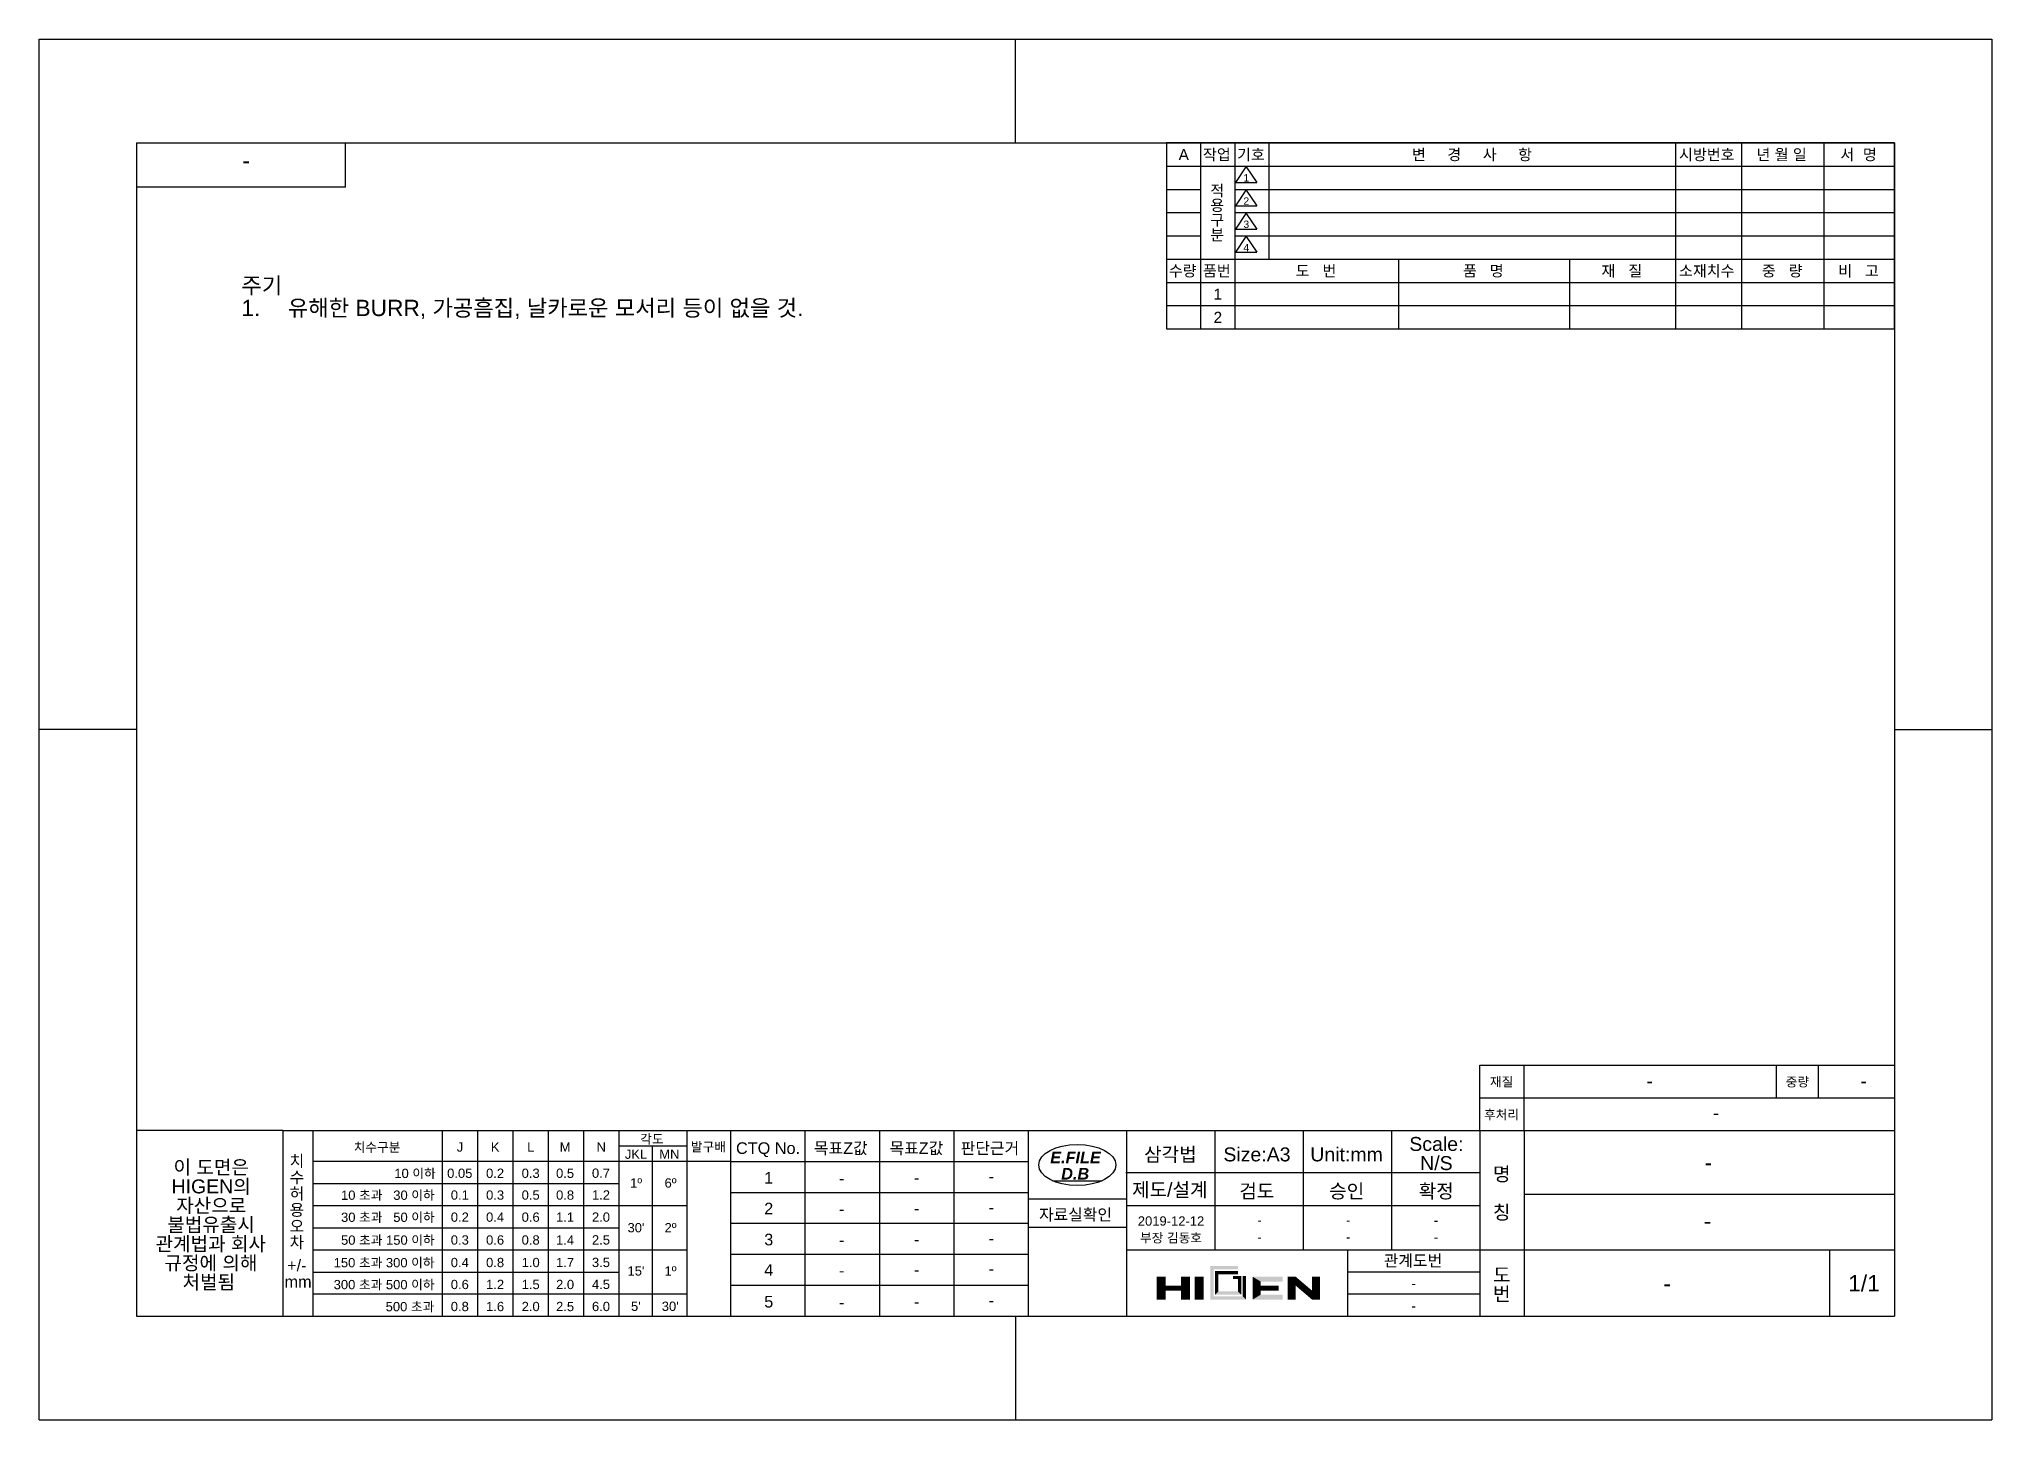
# Model space of a CAD drawing. Header units: millimetres. Extents: x 0 to 420, y 0 to 297.
import ezdxf

# ---------------------------------------------------------------- set-up
doc = ezdxf.new("R2010")
doc.units = ezdxf.units.MM
doc.layers.add('NOTE', color=90, linetype='Continuous')
doc.layers.add('TABLE', color=90, linetype='Continuous', lineweight=25)
doc.layers.add('TEMPLATE', color=90, linetype='Continuous', lineweight=25)
doc.styles.add('SLDTEXTSTYLE0', font='ARIALUNI.TTF', dxfattribs={"bigfont": 'bigfont'})
doc.styles.add('SLDTEXTSTYLE1', font='ARIALUNI.TTF')
doc.styles.add('SLDTEXTSTYLE2', font='')
doc.styles.get('SLDTEXTSTYLE2').set_extended_font_data('Arial Unicode MS', italic=True, bold=True)

# ---------------------------------------------------------------- blocks, each defined once
blk = doc.blocks.new('SW_NOTE_0')
at = {"layer": 'NOTE', "color": 0, "char_height": 3.5, "attachment_point": 1}
for s, insert, style in [('주기', (0, 4.51), 'SLDTEXTSTYLE0'), ('유해한 BURR, 가공흠집, 날카로운 모서리 등이 없을 것.', (10, -0.29), 'SLDTEXTSTYLE0'), ('1.', (0, -0.29), 'SLDTEXTSTYLE1')]:
    blk.add_mtext(s, dxfattribs=dict(at, insert=insert, style=style))
blk = doc.blocks.new('SW_NOTE_0_1')
at = {"layer": 'TEMPLATE', "color": 0, "char_height": 3, "attachment_point": 2, "style": 'SLDTEXTSTYLE0'}
for s, insert in [('이 도면은 ', (9.19, 3.87)), ('HIGEN의 ', (9.18, -0.25)), ('자산으로 ', (9.2, -4.37)), ('불법유출시 ', (9.15, -8.48)), ('관계법과 회사 ', (9.1, -12.6)), ('규정에 의해 ', (9.14, -16.72)), ('처벌됨', (8.68, -20.83))]:
    blk.add_mtext(s, dxfattribs=dict(at, insert=insert))
blk = doc.blocks.new('SW_NOTE_0_2')
at = {"layer": 'TEMPLATE', "color": 0, "char_height": 2.5, "attachment_point": 2, "style": 'SLDTEXTSTYLE0'}
for s, insert in [('치', (1.68, 3.22)), ('수', (1.68, -0.28)), ('허', (1.68, -3.78)), ('용', (1.68, -7.28)), ('오', (1.68, -10.78)), ('차', (1.68, -14.28))]:
    blk.add_mtext(s, dxfattribs=dict(at, insert=insert))
blk = doc.blocks.new('SW_NOTE_0_3')
at = {"layer": 'TEMPLATE', "color": 0, "char_height": 2.5, "attachment_point": 2, "style": 'SLDTEXTSTYLE2'}
for s, insert in [('E.FILE', (5.39, 3.22)), ('D.B', (5.32, -0.28))]:
    blk.add_mtext(s, dxfattribs=dict(at, insert=insert))
blk = doc.blocks.new('SW_NOTE_0_4')
at = {"layer": 'TEMPLATE', "color": 0, "char_height": 3, "attachment_point": 2, "style": 'SLDTEXTSTYLE1'}
for s, insert in [('Scale:', (5.67, 3.87)), ('N/S', (5.67, -0.25))]:
    blk.add_mtext(s, dxfattribs=dict(at, insert=insert))
blk = doc.blocks.new('SW_NOTE_0_5')
at = {"layer": 'TEMPLATE', "color": 0, "char_height": 3, "attachment_point": 2, "style": 'SLDTEXTSTYLE0'}
for s, insert in [('명', (2.02, 3.87)), ('칭', (2.02, -4.37))]:
    blk.add_mtext(s, dxfattribs=dict(at, insert=insert))
blk = doc.blocks.new('SW_NOTE_0_6')
at = {"layer": 'TEMPLATE', "color": 0, "char_height": 3, "attachment_point": 2, "style": 'SLDTEXTSTYLE0'}
for s, insert in [('도', (2.02, 3.87)), ('번', (2.02, -0.25))]:
    blk.add_mtext(s, dxfattribs=dict(at, insert=insert))
blk = doc.blocks.new('SW_SYMBOL_T#_1')
at = {"layer": 'TABLE', "color": 0}
for p, q in [((-300, 0), (800, 1650)), ((-300, 0), (1900, 0)), ((800, 1650), (1900, 0))]:
    blk.add_line(p, q, dxfattribs=at)
at = {"layer": 'TABLE', "color": 0, "insert": (800, 500), "char_height": 776, "attachment_point": 5, "style": 'SLDTEXTSTYLE1'}
blk.add_mtext('1', dxfattribs=at)
blk = doc.blocks.new('SW_SYMBOL_T#_2')
at = {"layer": 'TABLE', "color": 0}
for p, q in [((-300, 0), (800, 1650)), ((-300, 0), (1900, 0)), ((800, 1650), (1900, 0))]:
    blk.add_line(p, q, dxfattribs=at)
at = {"layer": 'TABLE', "color": 0, "insert": (800, 500), "char_height": 776, "attachment_point": 5, "style": 'SLDTEXTSTYLE1'}
blk.add_mtext('2', dxfattribs=at)
blk = doc.blocks.new('SW_SYMBOL_T#_3')
at = {"layer": 'TABLE', "color": 0}
for p, q in [((-300, 0), (800, 1650)), ((-300, 0), (1900, 0)), ((800, 1650), (1900, 0))]:
    blk.add_line(p, q, dxfattribs=at)
at = {"layer": 'TABLE', "color": 0, "insert": (800, 500), "char_height": 776, "attachment_point": 5, "style": 'SLDTEXTSTYLE1'}
blk.add_mtext('3', dxfattribs=at)
blk = doc.blocks.new('SW_SYMBOL_T#_4')
at = {"layer": 'TABLE', "color": 0}
for p, q in [((-300, 0), (800, 1650)), ((-300, 0), (1900, 0)), ((800, 1650), (1900, 0))]:
    blk.add_line(p, q, dxfattribs=at)
at = {"layer": 'TABLE', "color": 0, "insert": (800, 500), "char_height": 776, "attachment_point": 5, "style": 'SLDTEXTSTYLE1'}
blk.add_mtext('4', dxfattribs=at)
blk = doc.blocks.new('SW_TABLEANNOTATION_0')
at = {"layer": 'TABLE', "color": 0}
for p, q in [((0, 0), (0, -5)), ((0, 0), (7.35, 0)), ((0, 0), (0, -40)), ((156.6, 0), (0, 0)), ((7.35, 0), (7.35, -5)), ((7.35, 0), (14.7, 0)), ((14.7, 0), (14.7, -5)), ((14.7, 0), (22.05, 0)), ((22.05, 0), (22.05, -5)), ((22.05, 0), (22.05, -5)), ((22.05, 0), (49.9, 0)), ((49.9, 0), (86.66, 0)), ((86.66, 0), (109.48, 0)), ((109.48, 0), (109.48, -5)), ((109.48, 0), (123.7, 0)), ((123.7, 0), (123.7, -5)), ((123.7, 0), (141.39, 0)), ((141.39, 0), (141.39, -5)), ((141.39, 0), (156.6, 0)), ((156.6, 0), (156.6, -5)), ((156.6, -40), (156.6, 0)), ((0, -5), (0, -10)), ((0, -5), (7.35, -5)), ((7.35, -5), (7.35, -10)), ((7.35, -5), (14.7, -5)), ((7.35, -5), (14.7, -5)), ((14.7, -5), (14.7, -10)), ((14.7, -5), (22.05, -5)), ((22.05, -5), (22.05, -10)), ((22.05, -5), (22.05, -10)), ((22.05, -5), (49.9, -5)), ((49.9, -5), (86.66, -5)), ((86.66, -5), (109.48, -5)), ((109.48, -5), (109.48, -10)), ((109.48, -5), (123.7, -5)), ((123.7, -5), (123.7, -10)), ((123.7, -5), (141.39, -5)), ((141.39, -5), (141.39, -10)), ((141.39, -5), (156.6, -5)), ((156.6, -5), (156.6, -10)), ((0, -10), (0, -15)), ((0, -10), (7.35, -10)), ((7.35, -10), (7.35, -15)), ((14.7, -10), (14.7, -15)), ((14.7, -10), (22.05, -10)), ((22.05, -10), (22.05, -15)), ((22.05, -10), (22.05, -15)), ((22.05, -10), (49.9, -10)), ((49.9, -10), (86.66, -10)), ((86.66, -10), (109.48, -10)), ((109.48, -10), (109.48, -15)), ((109.48, -10), (123.7, -10)), ((123.7, -10), (123.7, -15)), ((123.7, -10), (141.39, -10)), ((141.39, -10), (141.39, -15)), ((141.39, -10), (156.6, -10)), ((156.6, -10), (156.6, -15)), ((0, -15), (0, -20)), ((0, -15), (7.35, -15)), ((7.35, -15), (7.35, -20)), ((14.7, -15), (14.7, -20)), ((14.7, -15), (22.05, -15)), ((22.05, -15), (22.05, -20)), ((22.05, -15), (22.05, -20)), ((22.05, -15), (49.9, -15)), ((49.9, -15), (86.66, -15)), ((86.66, -15), (109.48, -15)), ((109.48, -15), (109.48, -20)), ((109.48, -15), (123.7, -15)), ((123.7, -15), (123.7, -20)), ((123.7, -15), (141.39, -15)), ((141.39, -15), (141.39, -20)), ((141.39, -15), (156.6, -15)), ((156.6, -15), (156.6, -20)), ((0, -20), (0, -25)), ((0, -20), (7.35, -20)), ((7.35, -20), (7.35, -25)), ((14.7, -20), (14.7, -25)), ((14.7, -20), (22.05, -20)), ((22.05, -20), (22.05, -25)), ((22.05, -20), (22.05, -25)), ((22.05, -20), (49.9, -20)), ((49.9, -20), (86.66, -20)), ((86.66, -20), (109.48, -20)), ((109.48, -20), (109.48, -25)), ((109.48, -20), (123.7, -20)), ((123.7, -20), (123.7, -25)), ((123.7, -20), (141.39, -20)), ((141.39, -20), (141.39, -25)), ((141.39, -20), (156.6, -20)), ((156.6, -20), (156.6, -25)), ((0, -25), (0, -30)), ((0, -25), (7.35, -25)), ((7.35, -25), (7.35, -30)), ((7.35, -25), (14.7, -25)), ((14.7, -25), (14.7, -30)), ((14.7, -25), (14.7, -30)), ((14.7, -25), (22.05, -25)), ((22.05, -25), (49.9, -25)), ((49.9, -25), (49.9, -30)), ((49.9, -25), (86.66, -25)), ((86.66, -25), (86.66, -30)), ((86.66, -25), (109.48, -25)), ((109.48, -25), (109.48, -30)), ((109.48, -25), (123.7, -25)), ((123.7, -25), (123.7, -30)), ((123.7, -25), (141.39, -25)), ((141.39, -25), (141.39, -30)), ((141.39, -25), (156.6, -25)), ((156.6, -25), (156.6, -30)), ((0, -30), (0, -35)), ((0, -30), (7.35, -30)), ((7.35, -30), (7.35, -35)), ((7.35, -30), (14.7, -30)), ((14.7, -30), (14.7, -35)), ((14.7, -30), (14.7, -35)), ((14.7, -30), (22.05, -30)), ((22.05, -30), (49.9, -30)), ((49.9, -30), (49.9, -35)), ((49.9, -30), (86.66, -30)), ((86.66, -30), (86.66, -35)), ((86.66, -30), (109.48, -30)), ((109.48, -30), (109.48, -35)), ((109.48, -30), (123.7, -30)), ((123.7, -30), (123.7, -35)), ((123.7, -30), (141.39, -30)), ((141.39, -30), (141.39, -35)), ((141.39, -30), (156.6, -30)), ((156.6, -30), (156.6, -35)), ((0, -35), (0, -40)), ((0, -35), (7.35, -35)), ((7.35, -35), (7.35, -40)), ((7.35, -35), (14.7, -35)), ((14.7, -35), (14.7, -40)), ((14.7, -35), (14.7, -40)), ((14.7, -35), (22.05, -35)), ((22.05, -35), (49.9, -35)), ((49.9, -35), (49.9, -40)), ((49.9, -35), (86.66, -35)), ((86.66, -35), (86.66, -40)), ((86.66, -35), (109.48, -35)), ((109.48, -35), (109.48, -40)), ((109.48, -35), (123.7, -35)), ((123.7, -35), (123.7, -40)), ((123.7, -35), (141.39, -35)), ((141.39, -35), (141.39, -40)), ((141.39, -35), (156.6, -35)), ((156.6, -35), (156.6, -40)), ((0, -40), (7.35, -40)), ((0, -40), (156.6, -40)), ((7.35, -40), (14.7, -40)), ((14.7, -40), (22.05, -40)), ((22.05, -40), (49.9, -40)), ((49.9, -40), (86.66, -40)), ((86.66, -40), (109.48, -40)), ((109.48, -40), (123.7, -40)), ((123.7, -40), (141.39, -40)), ((141.39, -40), (156.6, -40))]:
    blk.add_line(p, q, dxfattribs=at)
at = {"layer": 'TABLE', "color": 0, "xscale": 0.002045330315224681, "yscale": 0.002045330315224681, "zscale": 0.002045330315224681}
for name, p in [('SW_SYMBOL_T#_1', (15.54, -8.53)), ('SW_SYMBOL_T#_2', (15.54, -13.53)), ('SW_SYMBOL_T#_3', (15.54, -18.53)), ('SW_SYMBOL_T#_4', (15.54, -23.53))]:
    blk.add_blockref(name, p, dxfattribs=at)
at = {"layer": 'TABLE', "color": 0, "attachment_point": 1}
for s, insert, char_height, style in [('A', (2.62, -1.32), 2.38, 'SLDTEXTSTYLE1'), ('작업', (7.85, -1.32), 2.381, 'SLDTEXTSTYLE0'), ('기호', (15.2, -1.32), 2.381, 'SLDTEXTSTYLE0'), ('변     경     사     항', (52.8, -1.32), 2.3813, 'SLDTEXTSTYLE0'), ('시방번호', (110.24, -1.32), 2.381, 'SLDTEXTSTYLE0'), ('년 월 일', (126.9, -1.32), 2.381, 'SLDTEXTSTYLE0'), ('서  명', (144.94, -1.32), 2.381, 'SLDTEXTSTYLE0'), ('용', (9.44, -12.23), 2.38, 'SLDTEXTSTYLE0'), ('적', (9.44, -9.06), 2.38, 'SLDTEXTSTYLE0'), ('구', (9.44, -15.41), 2.38, 'SLDTEXTSTYLE0'), ('분', (9.44, -18.58), 2.38, 'SLDTEXTSTYLE0'), ('수량', (0.5, -26.32), 2.381, 'SLDTEXTSTYLE0'), ('품번', (7.85, -26.32), 2.381, 'SLDTEXTSTYLE0'), ('도   번', (27.8, -26.32), 2.381, 'SLDTEXTSTYLE0'), ('품   명', (63.78, -26.32), 2.381, 'SLDTEXTSTYLE0'), ('재   질', (93.57, -26.32), 2.381, 'SLDTEXTSTYLE0'), ('소재치수', (110.24, -26.32), 2.381, 'SLDTEXTSTYLE0'), ('중   량', (128.05, -26.32), 2.381, 'SLDTEXTSTYLE0'), ('비   고', (144.49, -26.32), 2.381, 'SLDTEXTSTYLE0'), ('1', (10.14, -31.32), 2.38, 'SLDTEXTSTYLE1'), ('2', (10.14, -36.32), 2.38, 'SLDTEXTSTYLE1')]:
    blk.add_mtext(s, dxfattribs=dict(at, insert=insert, char_height=char_height, style=style))

msp = doc.modelspace()

# ---------------------------------------------------------------- hatches: boundary and pattern name
at = {"layer": 'TEMPLATE'}
for points in [[(240.34, 30.8), (240.34, 25.9), (242.26, 25.9), (242.26, 27.83), (242.26, 28.88), (242.26, 30.8)], [(245.59, 27.83), (245.59, 25.9), (247.51, 25.9), (247.51, 30.8), (245.59, 30.8), (245.59, 28.88)], [(248.56, 25.9), (250.49, 25.9), (250.49, 30.8), (248.56, 30.8)], [(251.89, 33.08), (252.59, 32.38), (257.83, 32.38), (257.83, 33.08)], [(251.89, 25.9), (252.59, 26.6), (252.59, 32.38), (251.89, 33.08)], [(257.83, 32.03), (252.94, 32.03), (253.64, 31.33), (257.83, 31.33)], [(252.94, 32.03), (252.94, 26.95), (253.64, 27.65), (253.64, 31.33)], [(256.79, 30.28), (257.84, 30.28), (258.54, 30.98), (256.79, 30.98)], [(257.84, 30.28), (257.84, 27.65), (258.54, 26.95), (258.54, 30.98)], [(258.89, 30.97), (258.89, 26.6), (259.59, 25.9), (259.59, 30.98)], [(260.99, 30.8), (262.74, 29.75), (267.46, 29.75), (267.46, 30.8)], [(262.74, 27.83), (262.74, 28.88), (262.74, 29.75), (260.99, 30.8), (260.99, 25.9), (262.74, 26.95)], [(270.26, 25.9), (270.26, 28.88), (270.26, 30.8), (268.51, 30.8), (268.51, 25.9)], [(273.76, 25.9), (273.76, 27.83), (270.26, 30.8), (270.26, 28.88)], [(273.76, 30.8), (273.76, 27.83), (273.76, 25.9), (275.51, 25.9), (275.51, 30.8)], [(242.26, 28.88), (242.26, 27.83), (245.59, 27.83), (245.59, 28.88)], [(259.59, 25.9), (258.89, 26.6), (252.59, 26.6), (251.89, 25.9)], [(258.54, 26.95), (257.84, 27.65), (253.64, 27.65), (252.94, 26.95)], [(267.46, 26.95), (262.74, 26.95), (260.99, 25.9), (267.46, 25.9)], [(266.58, 28.88), (262.74, 28.88), (262.74, 27.83), (266.58, 27.83)]]:
    msp.add_hatch(color=256, dxfattribs=at).paths.add_polyline_path(points, flags=0)

# ---------------------------------------------------------------- linework, layer by layer
for p, q in [((0, 297), (420, 297)), ((0, 0), (0, 297)), ((210, 274.66), (210, 297)), ((420, 297), (420, 0)), ((20.94, 274.66), (20.94, 22.34)), ((20.94, 274.66), (399.06, 274.66)), ((65.94, 265.16), (65.94, 274.66)), ((399.06, 274.66), (399.06, 22.34)), ((65.94, 265.16), (20.94, 265.16)), ((20.94, 148.5), (0, 148.5)), ((399.06, 148.5), (420, 148.5)), ((309.85, 62.24), (309.85, 76.33)), ((309.85, 76.33), (399.06, 76.33)), ((319.38, 62.24), (319.38, 76.33)), ((373.62, 76.33), (373.62, 69.27)), ((382.62, 76.33), (382.62, 69.27)), ((309.85, 69.27), (399.06, 69.27)), ((52.42, 62.24), (20.94, 62.24)), ((52.42, 62.24), (52.42, 22.34)), ((52.42, 62.24), (212.72, 62.24)), ((58.9, 62.24), (58.9, 22.34)), ((86.7, 62.24), (86.7, 22.34)), ((94.3, 62.24), (94.3, 22.34)), ((101.9, 62.24), (101.9, 22.34)), ((109.5, 62.24), (109.5, 22.34)), ((117.1, 62.24), (117.1, 22.34)), ((124.7, 62.24), (124.7, 22.34)), ((124.7, 58.92), (139.32, 58.92)), ((131.84, 58.92), (131.84, 22.34)), ((139.32, 62.24), (139.32, 22.34)), ((148.72, 62.24), (148.72, 22.34)), ((164.72, 62.24), (164.72, 22.34)), ((180.72, 62.24), (180.72, 22.34)), ((196.72, 62.24), (196.72, 22.34)), ((212.72, 62.24), (233.88, 62.24)), ((212.72, 62.24), (212.72, 22.34)), ((233.88, 62.24), (233.88, 22.34)), ((233.88, 62.24), (399.06, 62.24)), ((252.88, 62.24), (252.88, 36.59)), ((271.88, 62.24), (271.88, 36.59)), ((290.88, 62.24), (290.88, 36.59)), ((309.85, 62.24), (309.85, 22.34)), ((319.38, 62.24), (319.38, 22.34)), ((148.72, 55.59), (58.9, 55.59)), ((148.72, 55.59), (212.72, 55.59)), ((58.9, 50.84), (124.7, 50.84)), ((217.97, 51.45), (228.61, 51.45)), ((233.73, 53.22), (309.85, 53.22)), ((148.72, 48.94), (212.72, 48.94)), ((212.72, 47.58), (233.88, 47.58)), ((319.38, 48.59), (399.06, 48.59)), ((58.9, 46.09), (139.32, 46.09)), ((148.72, 42.29), (212.72, 42.29)), ((233.77, 46.09), (309.85, 46.09)), ((58.9, 41.34), (124.7, 41.34)), ((212.72, 41.46), (233.88, 41.46)), ((58.9, 36.59), (139.32, 36.59)), ((148.72, 35.64), (212.72, 35.64)), ((233.88, 36.59), (399.06, 36.59)), ((281.38, 36.59), (281.38, 22.34)), ((385.12, 22.34), (385.12, 36.59)), ((58.9, 31.81), (124.7, 31.81)), ((281.33, 31.89), (309.85, 31.89)), ((58.9, 27.09), (139.32, 27.09)), ((148.72, 28.99), (212.72, 28.99)), ((281.36, 27.12), (309.85, 27.12)), ((20.94, 22.34), (399.06, 22.34)), ((210, 22.34), (210, 0)), ((0, 0), (420, 0))]:
    msp.add_line(p, q, dxfattribs=at)
msp.add_ellipse((223.29, 54.84), major_axis=(8.29, 0), ratio=0.533215, dxfattribs=at)

# ---------------------------------------------------------------- block references
at = {"layer": 'NOTE'}
msp.add_blockref('SW_NOTE_0', (43.51, 241.21), dxfattribs=at)
at = {"layer": 'TABLE'}
msp.add_blockref('SW_TABLEANNOTATION_0', (242.46, 274.66), dxfattribs=at)
at = {"layer": 'TEMPLATE'}
for name, p in [('SW_NOTE_0_4', (294.85, 56.99)), ('SW_NOTE_0_1', (27.83, 51.98)), ('SW_NOTE_0_2', (53.78, 53.71)), ('SW_NOTE_0_3', (217.51, 54.48)), ('SW_NOTE_0_5', (312.56, 50.53)), ('SW_NOTE_0_6', (312.56, 28.83))]:
    msp.add_blockref(name, p, dxfattribs=at)

# ---------------------------------------------------------------- texts
at = {"layer": 'TEMPLATE', "insert": (44.52, 268.34), "char_height": 3.5, "attachment_point": 2, "rotation": 180, "style": 'SLDTEXTSTYLE1'}
msp.add_mtext('-', dxfattribs=at)
at = {"layer": 'TEMPLATE'}
for s, insert, char_height, attachment_point, style in [('재질', (314.56, 73.73), 2, 2, 'SLDTEXTSTYLE0'), ('-', (346.4, 74.4), 3, 2, 'SLDTEXTSTYLE0'), ('중량', (378.16, 73.72), 2, 2, 'SLDTEXTSTYLE0'), ('-', (392.4, 74.4), 3, 2, 'SLDTEXTSTYLE1'), ('후처리', (314.53, 66.68), 2, 2, 'SLDTEXTSTYLE0'), ('-', (360.63, 67.58), 3, 2, 'SLDTEXTSTYLE0'), ('치수구분', (72.7, 59.66), 2, 2, 'SLDTEXTSTYLE0'), ('J', (90.53, 59.69), 2, 2, 'SLDTEXTSTYLE1'), ('K', (98.1, 59.69), 2, 2, 'SLDTEXTSTYLE1'), ('L', (105.75, 59.69), 2, 2, 'SLDTEXTSTYLE1'), ('M', (113.14, 59.69), 2, 2, 'SLDTEXTSTYLE1'), ('N', (120.91, 59.69), 2, 2, 'SLDTEXTSTYLE1'), ('각도', (131.8, 61.43), 2, 2, 'SLDTEXTSTYLE0'), ('발구배', (143.95, 59.75), 2, 2, 'SLDTEXTSTYLE0'), ('CTQ No.', (156.78, 59.71), 2.5, 2, 'SLDTEXTSTYLE1'), ('목표Z값', (172.43, 59.71), 2.5, 2, 'SLDTEXTSTYLE0'), ('목표Z값', (188.69, 59.71), 2.5, 2, 'SLDTEXTSTYLE0'), ('판단근거', (204.51, 59.71), 2.5, 2, 'SLDTEXTSTYLE0'), ('삼각법', (243.31, 58.61), 3, 2, 'SLDTEXTSTYLE0'), ('JKL', (128.39, 58.16), 2, 2, 'SLDTEXTSTYLE1'), ('MN', (135.56, 58.16), 2, 2, 'SLDTEXTSTYLE1'), ('Size:A3', (261.93, 58.61), 3, 2, 'SLDTEXTSTYLE1'), ('Unit:mm', (281.2, 58.61), 3, 2, 'SLDTEXTSTYLE1'), ('-', (359, 57.14), 3.5, 2, 'SLDTEXTSTYLE1'), ('10 이하', (85.31, 54.03), 2, 3, 'SLDTEXTSTYLE0'), ('0.05', (90.48, 54.06), 2, 2, 'SLDTEXTSTYLE1'), ('0.2', (98.08, 54.06), 2, 2, 'SLDTEXTSTYLE1'), ('0.3', (105.73, 54.06), 2, 2, 'SLDTEXTSTYLE1'), ('0.5', (113.13, 54.06), 2, 2, 'SLDTEXTSTYLE1'), ('0.7', (120.85, 54.08), 2, 2, 'SLDTEXTSTYLE1'), ('1º', (128.4, 51.97), 2, 2, 'SLDTEXTSTYLE1'), ('6º', (135.81, 51.97), 2, 2, 'SLDTEXTSTYLE1'), ('1', (156.93, 53.34), 2.5, 2, 'SLDTEXTSTYLE1'), ('-', (172.63, 53.23), 2.5, 2, 'SLDTEXTSTYLE1'), ('-', (188.73, 53.38), 2.5, 2, 'SLDTEXTSTYLE1'), ('-', (204.8, 53.61), 2.5, 2, 'SLDTEXTSTYLE1'), ('제도/설계', (243.18, 51), 3, 2, 'SLDTEXTSTYLE0'), ('검도', (261.91, 50.71), 3, 2, 'SLDTEXTSTYLE0'), ('승인', (281.23, 50.71), 3, 2, 'SLDTEXTSTYLE0'), ('확정', (300.49, 50.71), 3, 2, 'SLDTEXTSTYLE0'), ('10 초과   30 이하', (85.08, 49.34), 2, 3, 'SLDTEXTSTYLE0'), ('0.1', (90.49, 49.37), 2, 2, 'SLDTEXTSTYLE1'), ('0.3', (98.08, 49.37), 2, 2, 'SLDTEXTSTYLE1'), ('0.5', (105.73, 49.37), 2, 2, 'SLDTEXTSTYLE1'), ('0.8', (113.13, 49.37), 2, 2, 'SLDTEXTSTYLE1'), ('1.2', (120.85, 49.39), 2, 2, 'SLDTEXTSTYLE1'), ('2', (156.93, 46.72), 2.5, 2, 'SLDTEXTSTYLE1'), ('30 초과   50 이하', (85.08, 44.59), 2, 3, 'SLDTEXTSTYLE0'), ('0.2', (90.49, 44.62), 2, 2, 'SLDTEXTSTYLE1'), ('0.4', (98.08, 44.62), 2, 2, 'SLDTEXTSTYLE1'), ('0.6', (105.73, 44.62), 2, 2, 'SLDTEXTSTYLE1'), ('1.1', (113.13, 44.62), 2, 2, 'SLDTEXTSTYLE1'), ('2.0', (120.85, 44.63), 2, 2, 'SLDTEXTSTYLE1'), ("30'", (128.38, 42.35), 2, 2, 'SLDTEXTSTYLE1'), ('2º', (135.81, 42.35), 2, 2, 'SLDTEXTSTYLE1'), ('-', (172.63, 46.6), 2.5, 2, 'SLDTEXTSTYLE1'), ('-', (188.73, 46.75), 2.5, 2, 'SLDTEXTSTYLE1'), ('-', (204.8, 46.98), 2.5, 2, 'SLDTEXTSTYLE1'), ('자료실확인', (222.91, 45.42), 2.5, 2, 'SLDTEXTSTYLE0'), ('2019-12-12', (243.45, 43.79), 2, 2, 'SLDTEXTSTYLE1'), ('-', (262.47, 43.96), 2, 2, 'SLDTEXTSTYLE1'), ('-', (281.56, 43.98), 2, 2, 'SLDTEXTSTYLE1'), ('-', (300.45, 43.94), 2, 2, 'SLDTEXTSTYLE1'), ('-', (358.82, 44.53), 3.5, 2, 'SLDTEXTSTYLE1'), ('50 초과 150 이하', (85.08, 39.68), 2, 3, 'SLDTEXTSTYLE0'), ('0.3', (90.49, 39.71), 2, 2, 'SLDTEXTSTYLE1'), ('0.6', (98.08, 39.71), 2, 2, 'SLDTEXTSTYLE1'), ('0.8', (105.73, 39.71), 2, 2, 'SLDTEXTSTYLE1'), ('1.4', (113.13, 39.71), 2, 2, 'SLDTEXTSTYLE1'), ('2.5', (120.85, 39.73), 2, 2, 'SLDTEXTSTYLE1'), ('3', (156.93, 40.05), 2.5, 2, 'SLDTEXTSTYLE1'), ('-', (172.63, 39.94), 2.5, 2, 'SLDTEXTSTYLE1'), ('-', (188.73, 40.09), 2.5, 2, 'SLDTEXTSTYLE1'), ('-', (204.8, 40.32), 2.5, 2, 'SLDTEXTSTYLE1'), ('부장 김동호', (243.45, 40.17), 2, 2, 'SLDTEXTSTYLE0'), ('-', (262.47, 40.34), 2, 2, 'SLDTEXTSTYLE1'), ('-', (281.56, 40.36), 2, 2, 'SLDTEXTSTYLE1'), ('-', (300.45, 40.31), 2, 2, 'SLDTEXTSTYLE1'), ('+/-', (55.44, 34.5), 2.5, 2, 'SLDTEXTSTYLE1'), ('150 초과 300 이하', (85.05, 34.83), 2, 3, 'SLDTEXTSTYLE0'), ('0.4', (90.49, 34.86), 2, 2, 'SLDTEXTSTYLE1'), ('0.8', (98.08, 34.86), 2, 2, 'SLDTEXTSTYLE1'), ('1.0', (105.73, 34.86), 2, 2, 'SLDTEXTSTYLE1'), ('1.7', (113.13, 34.86), 2, 2, 'SLDTEXTSTYLE1'), ('3.5', (120.85, 34.88), 2, 2, 'SLDTEXTSTYLE1'), ('관계도번', (295.49, 35.52), 2.5, 2, 'SLDTEXTSTYLE0'), ('mm', (55.7, 30.98), 2.5, 2, 'SLDTEXTSTYLE1'), ('300 초과 500 이하', (85.05, 30.11), 2, 3, 'SLDTEXTSTYLE0'), ('0.6', (90.49, 30.14), 2, 2, 'SLDTEXTSTYLE1'), ('1.2', (98.08, 30.14), 2, 2, 'SLDTEXTSTYLE1'), ('1.5', (105.73, 30.14), 2, 2, 'SLDTEXTSTYLE1'), ('2.0', (113.13, 30.14), 2, 2, 'SLDTEXTSTYLE1'), ('4.5', (120.85, 30.16), 2, 2, 'SLDTEXTSTYLE1'), ("15'", (128.38, 33.05), 2, 2, 'SLDTEXTSTYLE1'), ('1º', (135.81, 33.05), 2, 2, 'SLDTEXTSTYLE1'), ('4', (156.93, 33.5), 2.5, 2, 'SLDTEXTSTYLE1'), ('-', (172.63, 33.39), 2.5, 2, 'SLDTEXTSTYLE1'), ('-', (188.73, 33.54), 2.5, 2, 'SLDTEXTSTYLE1'), ('-', (204.8, 33.77), 2.5, 2, 'SLDTEXTSTYLE1'), ('1/1', (392.48, 31.14), 3.5, 2, 'SLDTEXTSTYLE1'), ('500 초과               ', (85, 25.37), 2, 3, 'SLDTEXTSTYLE0'), ('0.8', (90.49, 25.4), 2, 2, 'SLDTEXTSTYLE1'), ('1.6', (98.08, 25.4), 2, 2, 'SLDTEXTSTYLE1'), ('2.0', (105.73, 25.4), 2, 2, 'SLDTEXTSTYLE1'), ('2.5', (113.13, 25.4), 2, 2, 'SLDTEXTSTYLE1'), ('6.0', (120.85, 25.41), 2, 2, 'SLDTEXTSTYLE1'), ("5'", (128.35, 25.45), 2, 2, 'SLDTEXTSTYLE1'), ("30'", (135.74, 25.45), 2, 2, 'SLDTEXTSTYLE1'), ('5', (156.93, 26.68), 2.5, 2, 'SLDTEXTSTYLE1'), ('-', (188.73, 26.72), 2.5, 2, 'SLDTEXTSTYLE1'), ('-', (204.8, 26.95), 2.5, 2, 'SLDTEXTSTYLE1'), ('-', (295.62, 30.34), 2, 2, 'SLDTEXTSTYLE1'), ('-', (350.17, 31.12), 3.5, 2, 'SLDTEXTSTYLE1'), ('-', (172.63, 26.57), 2.5, 2, 'SLDTEXTSTYLE1'), ('-', (295.62, 25.52), 2, 2, 'SLDTEXTSTYLE1')]:
    msp.add_mtext(s, dxfattribs=dict(at, insert=insert, char_height=char_height, attachment_point=attachment_point, style=style))

doc.saveas('drawing.dxf')
